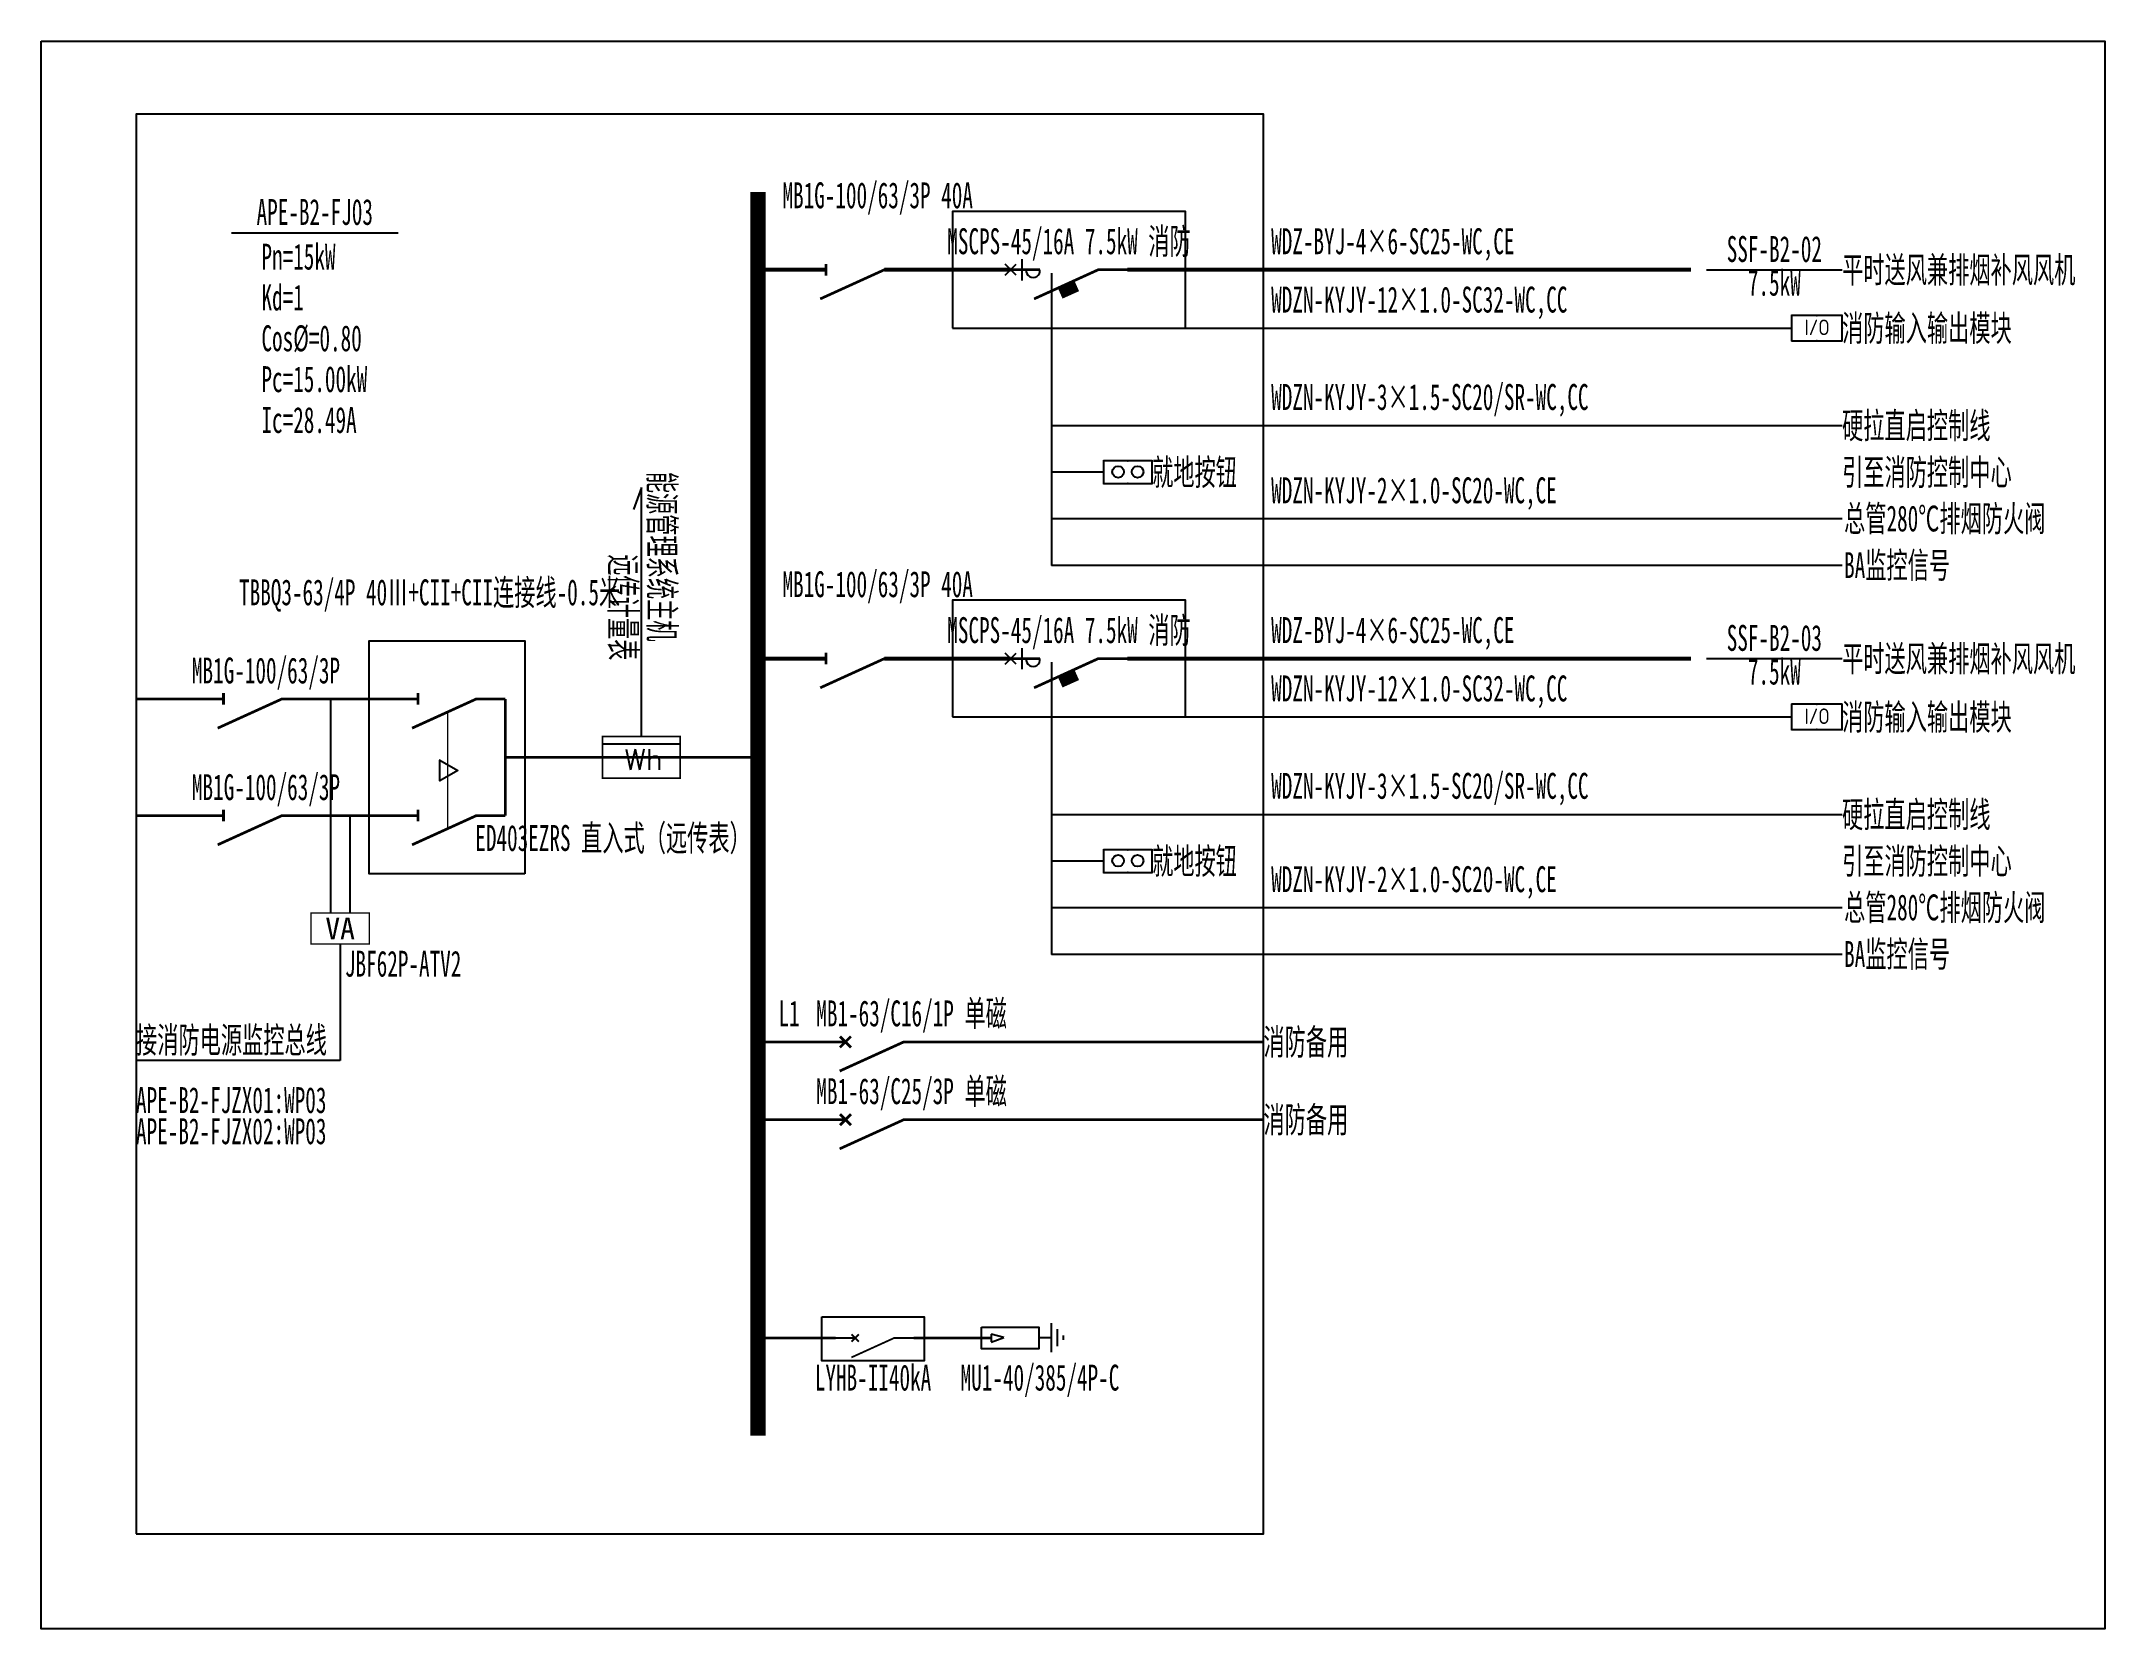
# Model space of a CAD drawing. Extents: x 1569915 to 1574691, y 404037 to 407710.
import ezdxf
from ezdxf.enums import TextEntityAlignment as Align

# ---------------------------------------------------------------- set-up
doc = ezdxf.new("R2010")
doc.units = 0
doc.header["$MEASUREMENT"] = 0
for name, color, linetype in [('ELEMENT', 3, 'Continuous'), ('WIRE-照明', 4, 'Continuous'), ('WIRE-系统', 4, 'Continuous'), ('系统图', 1, 'Continuous')]:
    doc.layers.add(name, color=color, linetype=linetype)
doc.styles.add('_SIMPLEX', font='simplex_.ttf', dxfattribs={"width": 0.6})
doc.styles.add('_TEL_ATTDEF', font='GBENOR', dxfattribs={"width": 0.8, "height": 3, "bigfont": 'GBCBIG'})
doc.styles.add('_TEL_DIM', font='', dxfattribs={"width": 0.8, "height": 3.5})
doc.styles.add('宋体', font='', dxfattribs={"width": 0.8, "height": 3.5})
doc.styles.get('_TEL_DIM').set_extended_font_data('SimSun')
doc.styles.get('宋体').set_extended_font_data('SimSun')

# ---------------------------------------------------------------- blocks, each defined once
blk = doc.blocks.new('$equip_U$00000079(zhangr-4109)')
for p, q in [((0.625, 0.292), (-0.625, 0.292)), ((-0.625, 0.292), (-0.625, -0.292)), ((0.625, -0.292), (0.625, 0.292)), ((-0.625, -0.292), (0.625, -0.292))]:
    blk.add_line(p, q)
at = {"const_width": 0.04}
blk.add_lwpolyline([(-0.625, 0.292), (-0.625, -0.292), (0.625, -0.292), (0.625, 0.292), (-0.625, 0.292), (-0.625, -0.292)], dxfattribs=at)
for centre in [(-0.25, 0.008), (0.25, 0.008)]:
    blk.add_circle(centre, 0.15)
for p in [(-0.625, 0), (0, 0.292), (0.625, 0), (0, -0.292)]:
    blk.add_point(p)
at = {"color": 7, "style": '_TEL_DIM', "flags": 1}
for tag in ['A', 'REMARK']:
    blk.add_attdef(tag, text='', height=0.00002, dxfattribs=at).set_placement((0, 0), align=Align.MIDDLE_CENTER)
blk = doc.blocks.new('$equip$00002773')
for p, q in [((0.65, 0.65), (-0.65, 0.65)), ((-0.65, 0.65), (-0.65, 0)), ((0.65, 0), (0.65, 0.65)), ((-0.65, 0), (0.65, 0))]:
    blk.add_line(p, q)
at = {"const_width": 0.04}
blk.add_lwpolyline([(-0.65, 0.65), (-0.65, 0), (0.65, 0), (0.65, 0.65), (-0.65, 0.65), (-0.65, 0)], dxfattribs=at)
for p in [(0, 0.65), (-0.65, 0.325), (0, 0), (0.65, 0.325)]:
    blk.add_point(p)
at = {"color": 7}
blk.add_attdef('$TEXT$', text='', height=0.4, dxfattribs=at).set_placement((0.006, 0.343), align=Align.MIDDLE_CENTER)
at = {"color": 7, "flags": 1}
for tag, p in [('A', (0, 0)), ('B', (0.905, 0.246))]:
    blk.add_attdef(tag, text='', height=0.4, dxfattribs=at).set_placement(p, align=Align.MIDDLE_CENTER)
blk = doc.blocks.new('$element$00000578')
at = {"const_width": 0.0233}
for points in [[(0, 0), (0, -0.25)], [(0, -1), (0, -0.75), (-0.25, -0.2)], [(-0.05, -0.25), (0.05, -0.25)]]:
    blk.add_lwpolyline(points, dxfattribs=at)
at = {"flags": 9}
blk.add_attdef('S', (0, 0), '', height=0.00000667, dxfattribs=at)
blk = doc.blocks.new('$element$00000496')
at = {"const_width": 0.0233}
for points in [[(0, 0), (0, -0.25)], [(-0.25, -0.2), (0, -0.75), (0, -1)]]:
    blk.add_lwpolyline(points, dxfattribs=at)
blk.add_arc((-0.008, -0.192), 0.0589, 81.8699, 278.1301)
at = {"flags": 9}
blk.add_attdef('S', (0, 0), '', height=0.00000667, dxfattribs=at)
blk = doc.blocks.new('$equip_U$00000086(maj01888)')
at = {"color": 2, "lineweight": 25}
for p, q in [((-0.141, -0.141), (0.141, 0.141)), ((0.141, -0.141), (-0.141, 0.141)), ((0.286, 0.273), (0.286, -0.273))]:
    blk.add_line(p, q, dxfattribs=at)
at = {"color": 2}
for p, q in [((1.235, -0.473), (1.625, -0.299)), ((1.243, -0.49), (1.633, -0.317)), ((1.251, -0.508), (1.64, -0.335)), ((1.259, -0.526), (1.648, -0.353)), ((1.267, -0.544), (1.656, -0.37)), ((1.275, -0.562), (1.664, -0.388)), ((1.283, -0.579), (1.672, -0.406)), ((1.291, -0.597), (1.68, -0.424)), ((1.298, -0.615), (1.688, -0.442)), ((1.306, -0.633), (1.696, -0.459)), ((1.314, -0.651), (1.704, -0.477)), ((1.322, -0.668), (1.712, -0.495)), ((1.33, -0.686), (1.72, -0.513)), ((1.338, -0.704), (1.728, -0.531))]:
    blk.add_line(p, q, dxfattribs=at)
at = {"const_width": 0.04}
blk.add_lwpolyline([(1.23, -0.462), (1.62, -0.288), (1.732, -0.541), (1.343, -0.715)], close=True, dxfattribs=at)
at = {"xscale": 3, "yscale": 3, "zscale": 3, "rotation": 90}
blk.add_blockref('$element$00000496', (0, 0), dxfattribs=at)
at = {"color": 7, "style": '_TEL_DIM', "flags": 1}
for tag in ['A', 'REMARK']:
    blk.add_attdef(tag, text='', height=0.00002, dxfattribs=at).set_placement((0, 0), align=Align.MIDDLE_CENTER)
blk = doc.blocks.new('$element$00000492')
blk.add_line((0.173, 0), (0.173, -1))
at = {"const_width": 0.0233}
blk.add_lwpolyline([(-0.267, 0), (0.267, 0), (0.267, -1), (-0.267, -1), (-0.267, 0)], dxfattribs=at)
at = {"style": '_SIMPLEX'}
blk.add_text('Wh', height=0.2667, rotation=270, dxfattribs=at).set_placement((-0.161, -0.281))
at = {"flags": 9}
blk.add_attdef('S', (0, 0), '', height=0.00000667, dxfattribs=at)
blk.add_attdef('S', (0, 0), '', height=0.00000667, dxfattribs=at)
blk.add_attdef('S', (0, 0), '', height=0.00000667, dxfattribs=at)
blk = doc.blocks.new('$element$00000519')
at = {"const_width": 0.0233}
for points in [[(0, 0), (0, -0.25)], [(0, -1), (0, -0.75), (-0.25, -0.2)], [(-0.05, -0.25), (0.05, -0.25)]]:
    blk.add_lwpolyline(points, dxfattribs=at)
at = {"flags": 9}
blk.add_attdef('S', (0, 0), '', height=0.00000667, dxfattribs=at)
blk = doc.blocks.new('$element$00000497')
at = {"const_width": 0.0233}
for points in [[(0, 0), (0, -0.25)], [(0, -1), (0, -0.75), (-0.25, -0.2)], [(-0.047, -0.297), (0.047, -0.203)], [(-0.047, -0.203), (0.047, -0.297)]]:
    blk.add_lwpolyline(points, dxfattribs=at)
at = {"flags": 9}
blk.add_attdef('S', (0, 0), '', height=0.00000667, dxfattribs=at)
blk = doc.blocks.new('A$C2B062C5C')
at = {"const_width": 17.5}
blk.add_lwpolyline([(-375, 0), (-375, 400), (375, 400), (375, 0), (-375, 0)], dxfattribs=at)
at = {"style": '_TEL_DIM'}
blk.add_text('VA', height=280, rotation=0, dxfattribs=at).set_placement((0, 200), align=Align.MIDDLE_CENTER)
at = {"flags": 9}
blk.add_attdef('S', (-375, 200), '', height=0.005, rotation=90, dxfattribs=at)
blk.add_attdef('S', (-375, 200), '', height=0.005, rotation=90, dxfattribs=at)
blk.add_attdef('S', (-375, 200), '', height=0.005, rotation=90, dxfattribs=at)
blk = doc.blocks.new('ATSE')
blk.add_lwpolyline([(-1.5, -1.167), (-1.5, 0.167), (0.5, 0.167), (0.5, -1.167)], close=True)
at = {"layer": 'WIRE-照明', "linetype": 'Continuous', "const_width": 0.0233}
for points in [[(-1, 0), (-1, 0.167)], [(0, 0), (0, 0.167)]]:
    blk.add_lwpolyline(points, dxfattribs=at)
at = {"layer": 'WIRE-系统', "color": 3, "linetype": 'Continuous'}
for p, q in [((-0.701, -0.437), (-0.523, -0.437)), ((-0.612, -0.592), (-0.701, -0.437)), ((-0.523, -0.437), (-0.612, -0.592))]:
    blk.add_line(p, q, dxfattribs=at)
at = {"layer": 'WIRE-系统', "color": 2, "linetype": 'Continuous', "const_width": 0.01}
blk.add_lwpolyline([(-1.112, -0.505), (-0.112, -0.505)], dxfattribs=at)
at = {"layer": 'WIRE-系统', "color": 3, "linetype": 'Continuous', "const_width": 0.01}
blk.add_lwpolyline([(-0.612, -0.592), (-0.523, -0.437), (-0.701, -0.437)], close=True, dxfattribs=at)
at = {"layer": 'WIRE-系统', "linetype": 'Continuous', "const_width": 0.0233}
for points in [[(-1, -1), (0, -1)], [(-0.5, -1.167), (-0.5, -1)]]:
    blk.add_lwpolyline(points, dxfattribs=at)
at = {"layer": 'ELEMENT'}
for p in [(-1, 0), (0, 0)]:
    blk.add_blockref('$element$00000519', p, dxfattribs=at)

msp = doc.modelspace()

# ---------------------------------------------------------------- linework, layer by layer
at = {"color": 0, "linetype": 'ByBlock'}
for p, q in [((1570354.6, 407267.4), (1570740.8, 407267.4)), ((1572253.6, 407173.6), (1572253.6, 406497.2)), ((1573769.8, 407181.6), (1574083.4, 407181.6)), ((1572253.6, 407046.6), (1573966.4, 407046.6)), ((1572253.6, 406821.2), (1574083.4, 406821.2)), ((1572373.7, 406713.2), (1572253.6, 406713.2)), ((1574083.4, 406605.2), (1572253.6, 406605.2)), ((1574083.4, 406497.2), (1572253.6, 406497.2)), ((1573769.8, 406281.6), (1574083.4, 406281.6)), ((1572253.6, 406273.6), (1572253.6, 405597.2)), ((1572253.6, 406146.6), (1573966.4, 406146.6)), ((1572253.6, 405921.2), (1574083.4, 405921.2)), ((1572373.7, 405813.2), (1572253.6, 405813.2)), ((1574083.4, 405705.2), (1572253.6, 405705.2)), ((1574083.4, 405597.2), (1572253.6, 405597.2)), ((1572143.1, 404710.5), (1572113.8, 404718.4)), ((1572113.8, 404718.4), (1572113.8, 404700.2)), ((1572113.8, 404699.7), (1572143.1, 404710.5)), ((1572223.6, 404710.3), (1572251.7, 404710.3)), ((1572252.8, 404743.4), (1572252.8, 404676.3)), ((1572266.7, 404729.5), (1572266.7, 404690.2)), ((1572280.4, 404715), (1572280.4, 404705.3))]:
    msp.add_line(p, q, dxfattribs=at)
at = {"color": 0, "linetype": 'ByBlock', "ltscale": 0.2}
for p, q in [((1571303.8, 406677.8), (1571285.4, 406627.1)), ((1571303.8, 406101.2), (1571303.8, 406677.8))]:
    msp.add_line(p, q, dxfattribs=at)
at = {"color": 0, "linetype": 'ByBlock'}
for points in [[(1570133.9, 404256.5), (1572743.8, 404256.5), (1572743.8, 407541.6), (1570133.9, 407541.6)], [(1572023.8, 407046.6), (1572563.8, 407046.6), (1572563.8, 407316.6), (1572023.8, 407316.6)], [(1572023.8, 406146.6), (1572563.8, 406146.6), (1572563.8, 406416.6), (1572023.8, 406416.6)], [(1571721.8, 404758.7), (1571958.5, 404758.7), (1571958.5, 404656.7), (1571721.8, 404656.7)], [(1572091, 404734.5), (1572223.8, 404734.5), (1572223.8, 404684.4), (1572091, 404684.4)]]:
    msp.add_lwpolyline(points, close=True, dxfattribs=at)
for points, const_width in [([(1571573.8, 407361.6), (1571573.8, 404483.4)], 36), ([(1571573.8, 407181.6), (1571731.3, 407181.6)], 9), ([(1571866.3, 407181.6), (1572158.8, 407181.6)], 9), ([(1572428.8, 407181.6), (1573733.8, 407181.6)], 9), ([(1571573.8, 406281.6), (1571731.3, 406281.6)], 9), ([(1571866.3, 406281.6), (1572158.8, 406281.6)], 9), ([(1572428.8, 406281.6), (1573733.8, 406281.6)], 9), ([(1570268.9, 406188.2), (1570133.9, 406188.2)], 6.3), ([(1570538.9, 406188.2), (1570673.9, 406188.2)], 6.3), ([(1571033.9, 406053.2), (1571573.8, 406053.2)], 6.3), ([(1570268.9, 405918.2), (1570133.9, 405918.2)], 6.3), ([(1570538.9, 405918.2), (1570673.9, 405918.2)], 6.3), ([(1571573.8, 405394.6), (1571708.8, 405394.6)], 6.3), ([(1571978.8, 405394.6), (1572743.8, 405394.6)], 6.3), ([(1571573.8, 405214.6), (1571708.8, 405214.6)], 6.3), ([(1571978.8, 405214.6), (1572743.8, 405214.6)], 6.3), ([(1571573.8, 404709.3), (1571753.9, 404709.3)], 6.3), ([(1571933.9, 404709.3), (1572113.8, 404709.3)], 6.3)]:
    msp.add_lwpolyline(points, dxfattribs=dict(at, const_width=const_width))
for points in [[(1570583.9, 406188.2), (1570583.9, 405693.6)], [(1570628.9, 405918.2), (1570628.9, 405693.6)], [(1570606.4, 405621.2), (1570606.4, 405351.2)], [(1570606.4, 405351.2), (1570133.9, 405351.2)]]:
    msp.add_lwpolyline(points, dxfattribs=at)
at = {"layer": '系统图'}
msp.add_lwpolyline([(1569914.6, 407710.4), (1574691.5, 407710.4), (1574691.5, 404036.5), (1569914.6, 404036.5)], close=True, dxfattribs=at)

# ---------------------------------------------------------------- block references
at = {"color": 0, "linetype": 'ByBlock', "rotation": 90}
for name, p, xscale, yscale, zscale in [('$element$00000578', (1571663.8, 407181.6), 270, 270, 270), ('ATSE', (1570718.9, 406188.2), 270, 270, 270), ('$element$00000578', (1571663.8, 406281.6), 270, 270, 270), ('$element$00000519', (1570268.9, 406188.2), 270, 270, 270), ('$element$00000492', (1571213.8, 406053.2), 180, 180, 180), ('$element$00000519', (1570268.9, 405918.2), 270, 270, 270), ('$element$00000497', (1571708.8, 405394.6), 270, 270, 270), ('$element$00000497', (1571708.8, 405214.6), 270, 270, 270), ('$element$00000497', (1571753.9, 404709.3), 180, 180, 180)]:
    msp.add_blockref(name, p, dxfattribs=dict(at, xscale=xscale, yscale=yscale, zscale=zscale))
at = {"color": 0, "linetype": 'ByBlock'}
for name, p, xscale, yscale, zscale in [('$equip_U$00000086(maj01888)', (1572158.8, 407181.6), 90, 90, 90), ('$equip_U$00000079(zhangr-4109)', (1572430, 406713.2), 89.99999999999997, 89.99999999999997, 89.99999999999997), ('$equip_U$00000086(maj01888)', (1572158.8, 406281.6), 90, 90, 90), ('$equip_U$00000079(zhangr-4109)', (1572430, 405813.2), 89.99999999999997, 89.99999999999997, 89.99999999999997), ('A$C2B062C5C', (1570606.4, 405621.2), 0.18, 0.18, 0.18)]:
    msp.add_blockref(name, p, dxfattribs=dict(at, xscale=xscale, yscale=yscale, zscale=zscale))
ref = msp.add_blockref('$equip$00002773', (1574024.9, 407017.4), dxfattribs=dict(at, xscale=90, yscale=90, zscale=90))
ref.add_attrib('$TEXT$', 'I/O', dxfattribs={"color": 7, "height": 36, "style": '_TEL_ATTDEF'}).set_placement((1574025.5, 407048.3), align=Align.MIDDLE_CENTER)
ref = msp.add_blockref('$equip$00002773', (1574024.9, 406117.4), dxfattribs=dict(at, xscale=90, yscale=90, zscale=90))
ref.add_attrib('$TEXT$', 'I/O', dxfattribs={"color": 7, "height": 36, "style": '_TEL_ATTDEF'}).set_placement((1574025.5, 406148.3), align=Align.MIDDLE_CENTER)

# ---------------------------------------------------------------- texts
at = {"color": 190, "linetype": 'ByBlock', "style": '宋体', "width": 0.6}
for p in [(1571630.5, 407305.9), (1571630.5, 406405.9)]:
    msp.add_text('MB1G-100/63/3P 40A', height=60, dxfattribs=at).set_placement(p, align=Align.BOTTOM_LEFT)
at = {"color": 0, "linetype": 'ByBlock', "style": '宋体', "width": 0.6}
for s, p in [('APE-B2-FJ03', (1570547.7, 407267.4)), ('SSF-B2-02', (1573926.6, 407181.6)), ('SSF-B2-03', (1573926.6, 406281.6)), ('L1', (1571645.8, 405412.6))]:
    msp.add_text(s, height=60, dxfattribs=at).set_placement(p, align=Align.BOTTOM_CENTER)
at = {"color": 4, "linetype": 'ByBlock', "style": '宋体', "width": 0.6}
for p in [(1572293.8, 407199.6), (1572293.8, 406299.6)]:
    msp.add_text('MSCPS-45/16A 7.5kW 消防', height=60, dxfattribs=at).set_placement(p, align=Align.BOTTOM_CENTER)
at = {"color": 0, "linetype": 'ByBlock', "style": '宋体', "width": 0.6}
for s, p in [('Pn=15kW', (1570424.3, 407182)), ('Kd=1', (1570424.3, 407087.5)), ('Cos%%C=0.80', (1570424.3, 406993)), ('Pc=15.00kW', (1570424.3, 406898.5)), ('Ic=28.49A', (1570424.3, 406804))]:
    msp.add_text(s, height=60, dxfattribs=at).set_placement(p)
for s, p in [('WDZ-BYJ-4×6-SC25-WC,CE', (1572761.8, 407199.6)), ('WDZN-KYJY-12×1.0-SC32-WC,CC', (1572761.8, 407064.6)), ('WDZN-KYJY-3×1.5-SC20/SR-WC,CC', (1572761.8, 406839.2)), ('WDZN-KYJY-2×1.0-SC20-WC,CE', (1572761.8, 406623.2)), ('WDZ-BYJ-4×6-SC25-WC,CE', (1572761.8, 406299.6)), ('WDZN-KYJY-12×1.0-SC32-WC,CC', (1572761.8, 406164.6)), ('WDZN-KYJY-3×1.5-SC20/SR-WC,CC', (1572761.8, 405939.2)), ('WDZN-KYJY-2×1.0-SC20-WC,CE', (1572761.8, 405723.2)), ('接消防电源监控总线 ', (1570133.9, 405351.2)), ('APE-B2-FJZX01:WP03', (1570133.9, 405211.9)), ('APE-B2-FJZX02:WP03', (1570133.9, 405139.9))]:
    msp.add_text(s, height=60, dxfattribs=at).set_placement(p, align=Align.BOTTOM_LEFT)
for p in [(1573926.6, 407181.6), (1573926.6, 406281.6)]:
    msp.add_text('7.5kW', height=60, dxfattribs=at).set_placement(p, align=Align.TOP_CENTER)
for s, p in [('平时送风兼排烟补风风机', (1574083.4, 407181.6)), ('消防输入输出模块', (1574083.4, 407046.6)), ('硬拉直启控制线', (1574083.4, 406821.2)), ('就地按钮', (1572486.2, 406713.2)), ('引至消防控制中心', (1574083.4, 406713.2)), ('总管280℃排烟防火阀', (1574088.1, 406606)), ('BA监控信号', (1574088.1, 406498)), ('平时送风兼排烟补风风机', (1574083.4, 406281.6)), ('消防输入输出模块', (1574083.4, 406146.6)), ('硬拉直启控制线', (1574083.4, 405921.2)), ('就地按钮', (1572486.2, 405813.2)), ('引至消防控制中心', (1574083.4, 405813.2)), ('总管280℃排烟防火阀', (1574088.1, 405706)), ('BA监控信号', (1574088.1, 405598)), ('消防备用', (1572743.8, 405394.6)), ('消防备用', (1572743.8, 405214.6))]:
    msp.add_text(s, height=60, dxfattribs=at).set_placement(p, align=Align.MIDDLE_LEFT)
for s, p in [('能源管理系统主机', (1571303.8, 406321.1)), ('远传计量表', (1571213.8, 406277.6))]:
    msp.add_text(s, height=60, rotation=270, dxfattribs=at).set_placement(p, align=Align.BOTTOM_RIGHT)
at = {"color": 40, "linetype": 'ByBlock', "style": '宋体', "width": 0.6}
msp.add_text('TBBQ3-63/4P 40Ⅲ+CII+CII连接线-0.5米', height=60, dxfattribs=at).set_placement((1570813.6, 406387.1), align=Align.BOTTOM_CENTER)
at = {"color": 1, "linetype": 'ByBlock', "style": '宋体', "width": 0.6}
for p in [(1570434.8, 406206.2), (1570434.8, 405936.2)]:
    msp.add_text('MB1G-100/63/3P', height=60, dxfattribs=at).set_placement(p, align=Align.BOTTOM_CENTER)
at = {"color": 2, "linetype": 'ByBlock', "style": '宋体', "width": 0.6}
msp.add_text('ED403EZRS 直入式（远传表）', height=60, dxfattribs=at).set_placement((1571238.3, 405896.5), align=Align.TOP_CENTER)
at = {"color": 1, "linetype": 'ByBlock', "style": '宋体', "width": 0.6}
msp.add_text('JBF62P-ATV2', height=60, dxfattribs=at).set_placement((1570617.6, 405527.6), align=Align.BOTTOM_LEFT)
at = {"color": 2, "linetype": 'ByBlock', "style": '宋体', "width": 0.6}
msp.add_text('MB1-63/C16/1P 单磁', height=60, dxfattribs=at).set_placement((1571708.8, 405412.6), align=Align.BOTTOM_LEFT)
at = {"color": 30, "linetype": 'ByBlock', "style": '宋体', "width": 0.6}
msp.add_text('MB1-63/C25/3P 单磁', height=60, dxfattribs=at).set_placement((1571708.8, 405232.6), align=Align.BOTTOM_LEFT)
msp.add_text('MU1-40/385/4P-C', height=60, dxfattribs=at).set_placement((1572226.6, 404647.7), align=Align.TOP_CENTER)
at = {"color": 40, "linetype": 'ByBlock', "style": '宋体', "width": 0.6}
msp.add_text('LYHB-II40kA', height=60, dxfattribs=at).set_placement((1571840.1, 404647.7), align=Align.TOP_CENTER)

doc.saveas('drawing.dxf')
